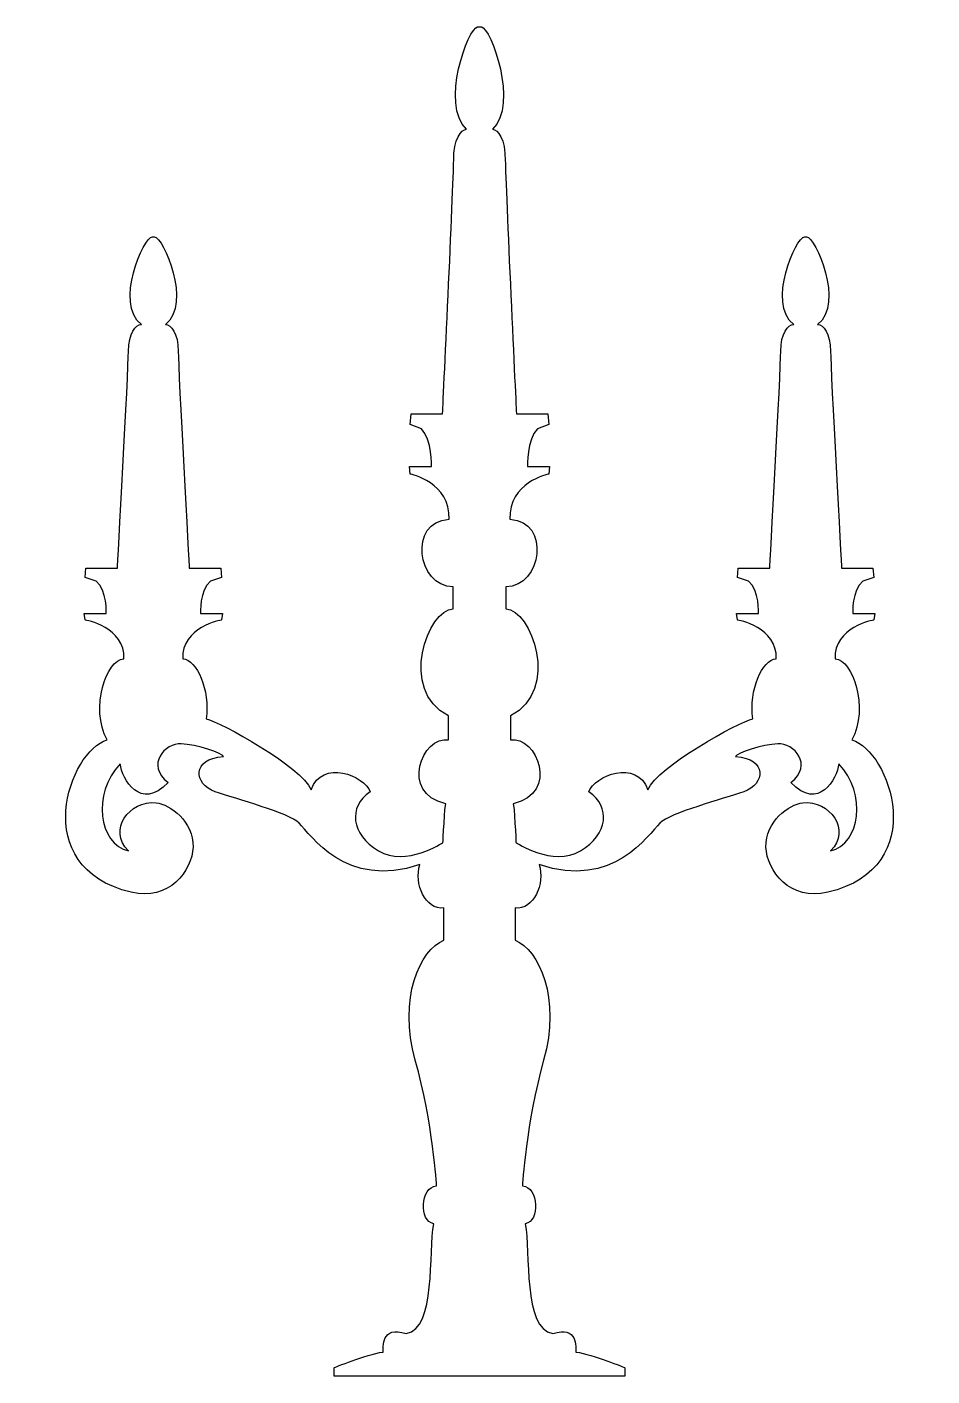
# Model space of a CAD drawing. Header units: centimetres. Extents: x -6.7 to 6.7, y -9.9 to 9.9.
import ezdxf

# ---------------------------------------------------------------- set-up
doc = ezdxf.new("R2010")
doc.units = ezdxf.units.CM
doc.header["$MEASUREMENT"] = 0
doc.layers.add('Camada 1', color=7, linetype='Continuous')

msp = doc.modelspace()

# ---------------------------------------------------------------- linework, layer by layer
at = {"layer": 'Camada 1'}
msp.add_open_spline([(0.37437, -9.9264), (0.37437, -9.9264), (2.14041, -9.9264), (2.14041, -9.9264), (2.14041, -9.9264), (2.14041, -9.9264), (2.14041, -9.80414), (2.14041, -9.80414), (2.14041, -9.80414), (2.14041, -9.80414), (1.6785, -9.61396), (1.4204, -9.57321), (1.4204, -9.57321), (1.4204, -9.50529), (1.44755, -9.17925), (1.08078, -9.30151), (1.08078, -9.30151), (0.63247, -9.23359), (0.75471, -8.09255), (0.67322, -7.68496), (0.67322, -7.68496), (0.89058, -7.65771), (0.87698, -7.14145), (0.63247, -7.12801), (0.63247, -7.12801), (0.63247, -7.12801), (0.68682, -6.19064), (0.94492, -5.28045), (0.94492, -5.28045), (1.20302, -4.37026), (0.877, -3.65025), (0.52381, -3.51438), (0.52381, -3.51438), (0.52381, -3.51438), (0.52381, -3.0389), (0.52381, -3.0389), (0.52381, -3.0389), (0.79554, -3.06605), (0.97212, -2.68568), (0.87711, -2.40033), (0.87711, -2.40033), (1.97749, -2.76715), (2.48567, -1.95998), (2.65675, -1.78901), (2.65675, -1.78901), (2.80616, -1.63957), (3.58052, -1.43579), (3.89296, -1.32713), (3.89296, -1.32713), (4.20543, -1.21847), (4.24618, -0.83807), (3.77072, -0.81087), (3.77072, -0.81087), (3.78432, -0.75652), (4.16466, -0.63429), (4.39564, -0.62069), (4.39564, -0.62069), (4.62659, -0.60709), (4.92542, -0.93314), (4.58582, -1.19121), (4.58582, -1.19121), (4.99336, -1.62592), (5.26503, -1.13686), (5.2922, -0.91951), (5.2922, -0.91951), (5.71331, -1.35422), (5.6047, -2.1014), (5.16994, -2.19655), (5.16994, -2.19655), (5.48239, -1.89768), (5.15637, -1.44937), (4.76243, -1.49011), (4.76243, -1.49011), (4.55963, -1.51109), (4.20731, -1.76948), (4.219, -2.14218), (4.219, -2.14218), (4.23011, -2.49344), (4.57531, -2.94022), (5.12919, -2.80785), (5.12919, -2.80785), (6.66433, -2.44108), (6.03938, -0.71574), (5.48244, -0.5663), (5.48244, -0.5663), (5.74054, -0.09079), (5.49604, 0.61557), (5.23789, 0.62925), (5.23789, 0.62925), (5.21072, 1.09116), (5.80846, 1.19982), (5.80846, 1.19982), (5.80846, 1.19982), (5.80846, 1.19982), (5.82206, 1.29491), (5.82206, 1.29491), (5.82206, 1.29491), (5.82206, 1.29491), (5.49604, 1.29492), (5.49604, 1.29492), (5.49604, 1.29492), (5.49604, 1.29492), (5.48244, 1.63451), (5.64545, 1.7704), (5.64545, 1.7704), (5.64545, 1.7704), (5.80846, 1.82475), (5.80846, 1.82475), (5.80846, 1.82475), (5.80846, 1.82475), (5.79486, 1.96059), (5.79486, 1.96059), (5.79486, 1.96059), (5.79486, 1.96059), (5.33301, 1.96059), (5.33301, 1.96059), (5.33301, 1.96059), (5.33301, 1.96059), (5.16995, 4.88135), (5.16995, 5.15305), (5.16995, 5.15305), (5.16995, 5.42478), (5.06129, 5.54701), (4.97977, 5.54701), (4.97977, 5.54701), (5.37376, 5.85948), (4.9526, 6.83759), (4.81676, 6.83759), (4.81676, 6.83759), (4.81676, 6.83759), (4.78959, 6.83756), (4.78959, 6.83756), (4.78959, 6.83756), (4.65375, 6.83756), (4.23259, 5.85945), (4.62661, 5.547), (4.62661, 5.547), (4.54509, 5.547), (4.43643, 5.42474), (4.43643, 5.15301), (4.43643, 5.15301), (4.43643, 4.88131), (4.27337, 1.96055), (4.27337, 1.96055), (4.27337, 1.96055), (4.27337, 1.96055), (3.81142, 1.96056), (3.81142, 1.96056), (3.81142, 1.96056), (3.81142, 1.96056), (3.79782, 1.82472), (3.79782, 1.82472), (3.79782, 1.82472), (3.79782, 1.82472), (3.96083, 1.77037), (3.96083, 1.77037), (3.96083, 1.77037), (4.12384, 1.63451), (4.11024, 1.29489), (4.11024, 1.29489), (4.11024, 1.29489), (4.11024, 1.29489), (3.78424, 1.2949), (3.78424, 1.2949), (3.78424, 1.2949), (3.78424, 1.2949), (3.79781, 1.19981), (3.79781, 1.19981), (3.79781, 1.19981), (3.79781, 1.19981), (4.39558, 1.09112), (4.36838, 0.62921), (4.36838, 0.62921), (4.1629, 0.61834), (3.96605, 0.16854), (4.0245, -0.25434), (4.0245, -0.25434), (3.82498, -0.29461), (2.61588, -0.9603), (2.48002, -1.29992), (2.48002, -1.29992), (2.31701, -0.83801), (1.69214, -1.09616), (1.61065, -1.32707), (1.61065, -1.32707), (1.93667, -1.55802), (1.8959, -1.95199), (1.48833, -2.19652), (1.48833, -2.19652), (1.08082, -2.44102), (0.53739, -2.07426), (0.53739, -2.07426), (0.53739, -2.07426), (0.53739, -2.07426), (0.51019, -1.50369), (0.49659, -1.50369), (0.49659, -1.50369), (1.1894, -1.35428), (0.83621, -0.49835), (0.45584, -0.56632), (0.45584, -0.56632), (0.45584, -0.56632), (0.45584, -0.21307), (0.45584, -0.21307), (0.45584, -0.21307), (1.20297, 0.1673), (0.75469, 1.36279), (0.38792, 1.36279), (0.38792, 1.36279), (0.38792, 1.36279), (0.38792, 1.68884), (0.38792, 1.68884), (0.38792, 1.68884), (0.9177, 1.68884), (1.05361, 2.65338), (0.44827, 2.68148), (0.44827, 2.68148), (0.4211, 3.22049), (1.01884, 3.34736), (1.01884, 3.34736), (1.01884, 3.34736), (1.01884, 3.34736), (1.03244, 3.45833), (1.03244, 3.45833), (1.03244, 3.45833), (1.03244, 3.45833), (0.7064, 3.45832), (0.7064, 3.45832), (0.7064, 3.45832), (0.7064, 3.45832), (0.6928, 3.85464), (0.85581, 4.01318), (0.85581, 4.01318), (0.85581, 4.01318), (1.01887, 4.07657), (1.01887, 4.07657), (1.01887, 4.07657), (1.01887, 4.07657), (1.00527, 4.23508), (1.00527, 4.23508), (1.00527, 4.23508), (1.00527, 4.23508), (0.54336, 4.23508), (0.54336, 4.23508), (0.54336, 4.23508), (0.54336, 4.23508), (0.38035, 7.64355), (0.38035, 7.96063), (0.38035, 7.96063), (0.38035, 8.27771), (0.27169, 8.42037), (0.19017, 8.42037), (0.19017, 8.42037), (0.58413, 8.78496), (0.16302, 9.9264), (0.02716, 9.9264), (0.02716, 9.9264), (0.02716, 9.9264), (0.00001, 9.92637), (0.00001, 9.92637), (0.00001, 9.92637), (0.00001, 9.92637), (-0.02713, 9.9264), (-0.02713, 9.9264), (-0.02713, 9.9264), (-0.16299, 9.9264), (-0.58413, 8.78496), (-0.19017, 8.42034), (-0.19017, 8.42034), (-0.27169, 8.42034), (-0.38035, 8.27768), (-0.38035, 7.9606), (-0.38035, 7.9606), (-0.38035, 7.64352), (-0.54339, 4.23505), (-0.54339, 4.23505), (-0.54339, 4.23505), (-0.54339, 4.23505), (-1.0053, 4.23505), (-1.0053, 4.23505), (-1.0053, 4.23505), (-1.0053, 4.23505), (-1.01887, 4.07654), (-1.01887, 4.07654), (-1.01887, 4.07654), (-1.01887, 4.07654), (-0.85583, 4.01315), (-0.85583, 4.01315), (-0.85583, 4.01315), (-0.69282, 3.85461), (-0.70642, 3.45829), (-0.70642, 3.45829), (-0.70642, 3.45829), (-0.70642, 3.45829), (-1.03247, 3.45829), (-1.03247, 3.45829), (-1.03247, 3.45829), (-1.03247, 3.45829), (-1.0189, 3.34732), (-1.0189, 3.34732), (-1.0189, 3.34732), (-1.0189, 3.34732), (-0.42115, 3.22045), (-0.44833, 2.68144), (-0.44833, 2.68144), (-1.05367, 2.65334), (-0.91781, 1.6888), (-0.38798, 1.6888), (-0.38798, 1.6888), (-0.38798, 1.6888), (-0.38798, 1.36275), (-0.38798, 1.36275), (-0.38798, 1.36275), (-0.75477, 1.36275), (-1.20306, 0.16726), (-0.4559, -0.21311), (-0.4559, -0.21311), (-0.4559, -0.21311), (-0.4559, -0.56636), (-0.4559, -0.56636), (-0.4559, -0.56636), (-0.83629, -0.49839), (-1.18948, -1.35429), (-0.49667, -1.50373), (-0.49667, -1.50373), (-0.51027, -1.50373), (-0.5375, -2.0743), (-0.5375, -2.0743), (-0.5375, -2.0743), (-0.5375, -2.0743), (-1.0809, -2.44107), (-1.48844, -2.19656), (-1.48844, -2.19656), (-1.89598, -1.95203), (-1.93675, -1.55804), (-1.61073, -1.32711), (-1.61073, -1.32711), (-1.69227, -1.09618), (-2.31714, -0.83805), (-2.48015, -1.29996), (-2.48015, -1.29996), (-2.61599, -0.96034), (-3.82508, -0.29468), (-4.0246, -0.25438), (-4.0246, -0.25438), (-3.96618, 0.16848), (-4.163, 0.6183), (-4.36851, 0.62917), (-4.36851, 0.62917), (-4.39568, 1.09108), (-3.79794, 1.19977), (-3.79794, 1.19977), (-3.79794, 1.19977), (-3.79794, 1.19977), (-3.78434, 1.29486), (-3.78434, 1.29486), (-3.78434, 1.29486), (-3.78434, 1.29486), (-4.11029, 1.29487), (-4.11029, 1.29487), (-4.11029, 1.29487), (-4.11029, 1.29487), (-4.12389, 1.63446), (-3.96088, 1.77035), (-3.96088, 1.77035), (-3.96088, 1.77035), (-3.79784, 1.8247), (-3.79784, 1.8247), (-3.79784, 1.8247), (-3.79784, 1.8247), (-3.81144, 1.96054), (-3.81144, 1.96054), (-3.81144, 1.96054), (-3.81144, 1.96054), (-4.2733, 1.96054), (-4.2733, 1.96054), (-4.2733, 1.96054), (-4.2733, 1.96054), (-4.43634, 4.8813), (-4.43634, 5.153), (-4.43634, 5.153), (-4.43634, 5.42473), (-4.545, 5.54699), (-4.62652, 5.54699), (-4.62652, 5.54699), (-4.23256, 5.85946), (-4.65369, 6.83755), (-4.78956, 6.83755), (-4.78956, 6.83755), (-4.78956, 6.83755), (-4.81671, 6.83758), (-4.81671, 6.83758), (-4.81671, 6.83758), (-4.95257, 6.83758), (-5.37371, 5.85947), (-4.97975, 5.547), (-4.97975, 5.547), (-5.06127, 5.547), (-5.16993, 5.42474), (-5.16993, 5.15304), (-5.16993, 5.15304), (-5.16993, 4.88134), (-5.33297, 1.96058), (-5.33297, 1.96058), (-5.33297, 1.96058), (-5.33297, 1.96058), (-5.79484, 1.96056), (-5.79484, 1.96056), (-5.79484, 1.96056), (-5.79484, 1.96056), (-5.80841, 1.82472), (-5.80841, 1.82472), (-5.80841, 1.82472), (-5.80841, 1.82472), (-5.64537, 1.77037), (-5.64537, 1.77037), (-5.64537, 1.77037), (-5.48236, 1.63451), (-5.49593, 1.29489), (-5.49593, 1.29489), (-5.49593, 1.29489), (-5.49593, 1.29489), (-5.82201, 1.2949), (-5.82201, 1.2949), (-5.82201, 1.2949), (-5.82201, 1.2949), (-5.80841, 1.19981), (-5.80841, 1.19981), (-5.80841, 1.19981), (-5.80841, 1.19981), (-5.21066, 1.09112), (-5.23784, 0.62924), (-5.23784, 0.62924), (-5.49597, 0.61559), (-5.74052, -0.0908), (-5.48239, -0.56631), (-5.48239, -0.56631), (-6.03936, -0.71572), (-6.66426, -2.44107), (-5.12917, -2.80786), (-5.12917, -2.80786), (-4.57526, -2.94023), (-4.23006, -2.49346), (-4.21898, -2.14219), (-4.21898, -2.14219), (-4.20723, -1.7695), (-4.55958, -1.51111), (-4.76238, -1.49012), (-4.76238, -1.49012), (-5.15634, -1.44937), (-5.48236, -1.89768), (-5.16994, -2.19656), (-5.16994, -2.19656), (-5.60465, -2.10142), (-5.71331, -1.35423), (-5.2922, -0.91952), (-5.2922, -0.91952), (-5.26503, -1.13688), (-4.99335, -1.6259), (-4.58579, -1.19122), (-4.58579, -1.19122), (-4.92541, -0.93312), (-4.62656, -0.6071), (-4.39561, -0.6207), (-4.39561, -0.6207), (-4.16466, -0.6343), (-3.78426, -0.75654), (-3.77069, -0.81088), (-3.77069, -0.81088), (-4.24617, -0.83805), (-4.2054, -1.21844), (-3.89295, -1.32714), (-3.89295, -1.32714), (-3.5805, -1.4358), (-2.80617, -1.63959), (-2.65674, -1.78902), (-2.65674, -1.78902), (-2.48571, -1.96002), (-1.97748, -2.76718), (-0.8771, -2.40034), (-0.8771, -2.40034), (-0.97214, -2.68569), (-0.79553, -3.06606), (-0.52383, -3.03891), (-0.52383, -3.03891), (-0.52383, -3.03891), (-0.52383, -3.51439), (-0.52383, -3.51439), (-0.52383, -3.51439), (-0.87702, -3.65025), (-1.20304, -4.37026), (-0.94494, -5.28046), (-0.94494, -5.28046), (-0.68684, -6.19066), (-0.63249, -7.12802), (-0.63249, -7.12802), (-0.63249, -7.12802), (-0.87699, -7.14146), (-0.89059, -7.65772), (-0.67324, -7.68497), (-0.67324, -7.68497), (-0.75476, -8.09253), (-0.63249, -9.23358), (-1.0808, -9.30152), (-1.0808, -9.30152), (-1.44759, -9.17926), (-1.42039, -9.50528), (-1.42039, -9.57322), (-1.42039, -9.57322), (-1.67852, -9.61397), (-2.1404, -9.80415), (-2.1404, -9.80415), (-2.1404, -9.80415), (-2.1404, -9.80415), (-2.1404, -9.92641), (-2.1404, -9.92641), (-2.1404, -9.92641), (-2.1404, -9.92641), (-0.37437, -9.92643), (-0.37437, -9.92643), (-0.37437, -9.92643), (-0.37437, -9.92643), (0.37437, -9.92643), (0.37437, -9.92643), (0.37437, -9.92643), (0.37437, -9.92643), (0.37437, -9.9264), (0.37437, -9.9264)], degree=3, knots=[0, 0, 0, 0, 0.0075188, 0.0075188, 0.0075188, 0.0075188, 0.01503759, 0.01503759, 0.01503759, 0.01503759, 0.02255639, 0.02255639, 0.02255639, 0.02255639, 0.03007519, 0.03007519, 0.03007519, 0.03007519, 0.03759398, 0.03759398, 0.03759398, 0.03759398, 0.04511278, 0.04511278, 0.04511278, 0.04511278, 0.05263158, 0.05263158, 0.05263158, 0.05263158, 0.06015038, 0.06015038, 0.06015038, 0.06015038, 0.06766917, 0.06766917, 0.06766917, 0.06766917, 0.07518797, 0.07518797, 0.07518797, 0.07518797, 0.08270677, 0.08270677, 0.08270677, 0.08270677, 0.09022556, 0.09022556, 0.09022556, 0.09022556, 0.09774436, 0.09774436, 0.09774436, 0.09774436, 0.10526316, 0.10526316, 0.10526316, 0.10526316, 0.11278195, 0.11278195, 0.11278195, 0.11278195, 0.12030075, 0.12030075, 0.12030075, 0.12030075, 0.12781955, 0.12781955, 0.12781955, 0.12781955, 0.13533835, 0.13533835, 0.13533835, 0.13533835, 0.14285714, 0.14285714, 0.14285714, 0.14285714, 0.15037594, 0.15037594, 0.15037594, 0.15037594, 0.15789474, 0.15789474, 0.15789474, 0.15789474, 0.16541353, 0.16541353, 0.16541353, 0.16541353, 0.17293233, 0.17293233, 0.17293233, 0.17293233, 0.18045113, 0.18045113, 0.18045113, 0.18045113, 0.18796992, 0.18796992, 0.18796992, 0.18796992, 0.19548872, 0.19548872, 0.19548872, 0.19548872, 0.20300752, 0.20300752, 0.20300752, 0.20300752, 0.21052632, 0.21052632, 0.21052632, 0.21052632, 0.21804511, 0.21804511, 0.21804511, 0.21804511, 0.22556391, 0.22556391, 0.22556391, 0.22556391, 0.23308271, 0.23308271, 0.23308271, 0.23308271, 0.2406015, 0.2406015, 0.2406015, 0.2406015, 0.2481203, 0.2481203, 0.2481203, 0.2481203, 0.2556391, 0.2556391, 0.2556391, 0.2556391, 0.26315789, 0.26315789, 0.26315789, 0.26315789, 0.27067669, 0.27067669, 0.27067669, 0.27067669, 0.27819549, 0.27819549, 0.27819549, 0.27819549, 0.28571429, 0.28571429, 0.28571429, 0.28571429, 0.29323308, 0.29323308, 0.29323308, 0.29323308, 0.30075188, 0.30075188, 0.30075188, 0.30075188, 0.30827068, 0.30827068, 0.30827068, 0.30827068, 0.31578947, 0.31578947, 0.31578947, 0.31578947, 0.32330827, 0.32330827, 0.32330827, 0.32330827, 0.33082707, 0.33082707, 0.33082707, 0.33082707, 0.33834586, 0.33834586, 0.33834586, 0.33834586, 0.34586466, 0.34586466, 0.34586466, 0.34586466, 0.35338346, 0.35338346, 0.35338346, 0.35338346, 0.36090226, 0.36090226, 0.36090226, 0.36090226, 0.36842105, 0.36842105, 0.36842105, 0.36842105, 0.37593985, 0.37593985, 0.37593985, 0.37593985, 0.38345865, 0.38345865, 0.38345865, 0.38345865, 0.39097744, 0.39097744, 0.39097744, 0.39097744, 0.39849624, 0.39849624, 0.39849624, 0.39849624, 0.40601504, 0.40601504, 0.40601504, 0.40601504, 0.41353383, 0.41353383, 0.41353383, 0.41353383, 0.42105263, 0.42105263, 0.42105263, 0.42105263, 0.42857143, 0.42857143, 0.42857143, 0.42857143, 0.43609023, 0.43609023, 0.43609023, 0.43609023, 0.44360902, 0.44360902, 0.44360902, 0.44360902, 0.45112782, 0.45112782, 0.45112782, 0.45112782, 0.45864662, 0.45864662, 0.45864662, 0.45864662, 0.46616541, 0.46616541, 0.46616541, 0.46616541, 0.47368421, 0.47368421, 0.47368421, 0.47368421, 0.48120301, 0.48120301, 0.48120301, 0.48120301, 0.4887218, 0.4887218, 0.4887218, 0.4887218, 0.4962406, 0.4962406, 0.4962406, 0.4962406, 0.5037594, 0.5037594, 0.5037594, 0.5037594, 0.5112782, 0.5112782, 0.5112782, 0.5112782, 0.51879699, 0.51879699, 0.51879699, 0.51879699, 0.52631579, 0.52631579, 0.52631579, 0.52631579, 0.53383459, 0.53383459, 0.53383459, 0.53383459, 0.54135338, 0.54135338, 0.54135338, 0.54135338, 0.54887218, 0.54887218, 0.54887218, 0.54887218, 0.55639098, 0.55639098, 0.55639098, 0.55639098, 0.56390977, 0.56390977, 0.56390977, 0.56390977, 0.57142857, 0.57142857, 0.57142857, 0.57142857, 0.57894737, 0.57894737, 0.57894737, 0.57894737, 0.58646617, 0.58646617, 0.58646617, 0.58646617, 0.59398496, 0.59398496, 0.59398496, 0.59398496, 0.60150376, 0.60150376, 0.60150376, 0.60150376, 0.60902256, 0.60902256, 0.60902256, 0.60902256, 0.61654135, 0.61654135, 0.61654135, 0.61654135, 0.62406015, 0.62406015, 0.62406015, 0.62406015, 0.63157895, 0.63157895, 0.63157895, 0.63157895, 0.63909774, 0.63909774, 0.63909774, 0.63909774, 0.64661654, 0.64661654, 0.64661654, 0.64661654, 0.65413534, 0.65413534, 0.65413534, 0.65413534, 0.66165414, 0.66165414, 0.66165414, 0.66165414, 0.66917293, 0.66917293, 0.66917293, 0.66917293, 0.67669173, 0.67669173, 0.67669173, 0.67669173, 0.68421053, 0.68421053, 0.68421053, 0.68421053, 0.69172932, 0.69172932, 0.69172932, 0.69172932, 0.69924812, 0.69924812, 0.69924812, 0.69924812, 0.70676692, 0.70676692, 0.70676692, 0.70676692, 0.71428571, 0.71428571, 0.71428571, 0.71428571, 0.72180451, 0.72180451, 0.72180451, 0.72180451, 0.72932331, 0.72932331, 0.72932331, 0.72932331, 0.73684211, 0.73684211, 0.73684211, 0.73684211, 0.7443609, 0.7443609, 0.7443609, 0.7443609, 0.7518797, 0.7518797, 0.7518797, 0.7518797, 0.7593985, 0.7593985, 0.7593985, 0.7593985, 0.76691729, 0.76691729, 0.76691729, 0.76691729, 0.77443609, 0.77443609, 0.77443609, 0.77443609, 0.78195489, 0.78195489, 0.78195489, 0.78195489, 0.78947368, 0.78947368, 0.78947368, 0.78947368, 0.79699248, 0.79699248, 0.79699248, 0.79699248, 0.80451128, 0.80451128, 0.80451128, 0.80451128, 0.81203008, 0.81203008, 0.81203008, 0.81203008, 0.81954887, 0.81954887, 0.81954887, 0.81954887, 0.82706767, 0.82706767, 0.82706767, 0.82706767, 0.83458647, 0.83458647, 0.83458647, 0.83458647, 0.84210526, 0.84210526, 0.84210526, 0.84210526, 0.84962406, 0.84962406, 0.84962406, 0.84962406, 0.85714286, 0.85714286, 0.85714286, 0.85714286, 0.86466165, 0.86466165, 0.86466165, 0.86466165, 0.87218045, 0.87218045, 0.87218045, 0.87218045, 0.87969925, 0.87969925, 0.87969925, 0.87969925, 0.88721805, 0.88721805, 0.88721805, 0.88721805, 0.89473684, 0.89473684, 0.89473684, 0.89473684, 0.90225564, 0.90225564, 0.90225564, 0.90225564, 0.90977444, 0.90977444, 0.90977444, 0.90977444, 0.91729323, 0.91729323, 0.91729323, 0.91729323, 0.92481203, 0.92481203, 0.92481203, 0.92481203, 0.93233083, 0.93233083, 0.93233083, 0.93233083, 0.93984962, 0.93984962, 0.93984962, 0.93984962, 0.94736842, 0.94736842, 0.94736842, 0.94736842, 0.95488722, 0.95488722, 0.95488722, 0.95488722, 0.96240602, 0.96240602, 0.96240602, 0.96240602, 0.96992481, 0.96992481, 0.96992481, 0.96992481, 0.97744361, 0.97744361, 0.97744361, 0.97744361, 0.98496241, 0.98496241, 0.98496241, 0.98496241, 1, 1, 1, 1], dxfattribs=at)

doc.saveas('drawing.dxf')
